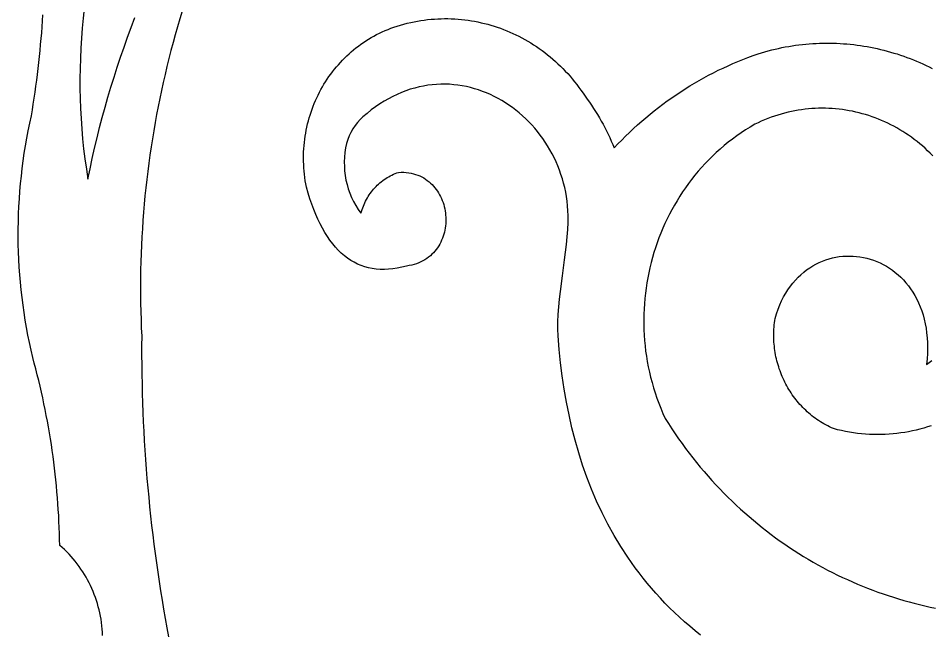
# Model space of a CAD drawing. Extents: x -425 to 425, y -1100 to 1100.
# Drawn here: x -97 to 89.3, y -433.5 to -307.8 of the extents above; entities that cross this region are included whole.
import ezdxf

# ---------------------------------------------------------------- set-up
doc = ezdxf.new("R2010")
doc.units = 0
doc.layers.add('LAYER_1', color=18, linetype='CONTINUOUS')

msp = doc.modelspace()

# ---------------------------------------------------------------- linework, layer by layer
at = {"layer": 'LAYER_1'}
for points in [[(-79.81, -433.71), (-79.84, -433.04), (-79.89, -432.37), (-79.96, -431.71), (-80.04, -431.05), (-80.14, -430.39), (-80.26, -429.74), (-80.39, -429.09), (-80.54, -428.45), (-80.7, -427.81), (-80.88, -427.18), (-81.08, -426.55), (-81.29, -425.93), (-81.52, -425.31), (-81.76, -424.71), (-82.02, -424.11), (-82.29, -423.51), (-82.58, -422.93), (-82.88, -422.35), (-83.19, -421.78), (-83.53, -421.22), (-83.87, -420.67), (-84.23, -420.13), (-84.6, -419.6), (-84.99, -419.08), (-85.39, -418.56), (-85.8, -418.06), (-86.23, -417.57), (-86.67, -417.09), (-87.13, -416.63), (-87.59, -416.17), (-88.07, -415.73), (-88.56, -415.3), (-88.59, -414.08), (-88.62, -412.86), (-88.67, -411.65), (-88.72, -410.43), (-88.78, -409.22), (-88.86, -408.01), (-88.94, -406.8), (-89.03, -405.59), (-89.13, -404.38), (-89.24, -403.17), (-89.36, -401.96), (-89.49, -400.75), (-89.63, -399.55), (-89.78, -398.34), (-89.94, -397.14), (-90.11, -395.94), (-90.28, -394.74), (-90.47, -393.54), (-90.67, -392.34), (-90.87, -391.15), (-91.09, -389.96), (-91.31, -388.77), (-91.55, -387.58), (-91.79, -386.39), (-92.04, -385.2), (-92.31, -384.02), (-92.58, -382.84), (-92.86, -381.66), (-93.15, -380.48), (-93.45, -379.31), (-93.76, -378.14), (-94.08, -376.97), (-94.43, -375.45), (-94.76, -373.92), (-95.06, -372.4), (-95.35, -370.87), (-95.61, -369.34), (-95.85, -367.8), (-96.06, -366.26), (-96.26, -364.72), (-96.43, -363.18), (-96.59, -361.63), (-96.72, -360.08), (-96.82, -358.53), (-96.91, -356.99), (-96.97, -355.43), (-97.02, -353.88), (-97.04, -352.33), (-97.03, -350.78), (-97.01, -349.23), (-96.96, -347.68), (-96.9, -346.13), (-96.81, -344.58), (-96.69, -343.03), (-96.56, -341.48), (-96.4, -339.94), (-96.23, -338.39), (-96.03, -336.85), (-95.8, -335.31), (-95.56, -333.77), (-95.29, -332.24), (-95.01, -330.71), (-94.7, -329.18), (-94.36, -327.66), (-94.16, -326.46), (-93.97, -325.25), (-93.78, -324.04), (-93.6, -322.83), (-93.43, -321.62), (-93.27, -320.41), (-93.11, -319.2), (-92.97, -317.98), (-92.83, -316.77), (-92.7, -315.55), (-92.57, -314.34), (-92.46, -313.12), (-92.35, -311.9), (-92.25, -310.69), (-92.16, -309.47), (-92.08, -308.25), (-92, -307.03)], [(-83.56, -305.73), (-83.77, -307.76), (-83.96, -309.8), (-84.11, -311.84), (-84.24, -313.88), (-84.34, -315.93), (-84.4, -317.97), (-84.43, -320.02), (-84.43, -322.07), (-84.39, -324.12), (-84.32, -326.17), (-84.22, -328.23), (-84.08, -330.28), (-83.9, -332.34), (-83.68, -334.39), (-83.43, -336.45), (-83.13, -338.51), (-82.8, -340.57), (-82.37, -338.46), (-81.92, -336.35), (-81.44, -334.25), (-80.94, -332.15), (-80.42, -330.07), (-79.88, -327.99), (-79.31, -325.91), (-78.72, -323.85), (-78.11, -321.79), (-77.47, -319.74), (-76.82, -317.7), (-76.14, -315.67), (-75.44, -313.64), (-74.72, -311.63), (-73.97, -309.62), (-73.21, -307.62)], [(-63.57, -306.3), (-64.06, -307.9), (-64.53, -309.5), (-64.99, -311.11), (-65.43, -312.72), (-65.86, -314.34), (-66.28, -315.96), (-66.68, -317.58), (-67.07, -319.21), (-67.44, -320.84), (-67.8, -322.47), (-68.15, -324.11), (-68.48, -325.75), (-68.79, -327.39), (-69.1, -329.04), (-69.38, -330.69), (-69.66, -332.34), (-69.91, -334), (-70.16, -335.66), (-70.39, -337.32), (-70.6, -338.99), (-70.8, -340.65), (-70.99, -342.32), (-71.16, -343.99), (-71.32, -345.66), (-71.46, -347.34), (-71.59, -349.02), (-71.7, -350.7), (-71.8, -352.38), (-71.88, -354.06), (-71.95, -355.74), (-72.01, -357.43), (-72.05, -359.11), (-72.07, -360.8), (-72.08, -362.49), (-72.08, -364.18), (-72.06, -365.87), (-72.02, -367.56), (-71.97, -369.25), (-71.91, -370.94), (-71.83, -372.63), (-71.84, -374.58), (-71.84, -376.52), (-71.82, -378.47), (-71.8, -380.41), (-71.76, -382.35), (-71.72, -384.29), (-71.66, -386.22), (-71.58, -388.16), (-71.5, -390.09), (-71.4, -392.03), (-71.3, -393.96), (-71.18, -395.89), (-71.05, -397.81), (-70.9, -399.74), (-70.75, -401.66), (-70.58, -403.58), (-70.4, -405.5), (-70.21, -407.41), (-70.01, -409.33), (-69.8, -411.24), (-69.57, -413.15), (-69.34, -415.06), (-69.09, -416.96), (-68.83, -418.86), (-68.56, -420.76), (-68.27, -422.66), (-67.98, -424.55), (-67.67, -426.45), (-67.36, -428.33), (-67.03, -430.22), (-66.69, -432.1), (-66.34, -433.98)], [(42.25, -433.63), (41.14, -432.73), (40.06, -431.82), (39, -430.9), (37.96, -429.96), (36.95, -429.01), (35.96, -428.05), (35, -427.07), (34.07, -426.08), (33.15, -425.08), (32.26, -424.06), (31.39, -423.04), (30.55, -422), (29.73, -420.94), (28.93, -419.88), (27.4, -417.72), (25.96, -415.51), (24.61, -413.26), (23.34, -410.97), (22.15, -408.63), (21.04, -406.26), (20.02, -403.85), (19.07, -401.41), (18.19, -398.93), (17.39, -396.42), (16.66, -393.87), (16, -391.3), (15.41, -388.7), (14.88, -386.07), (14.42, -383.42), (14.03, -380.74), (13.69, -378.04), (13.41, -375.32), (13.2, -372.58), (13.14, -371.17), (13.14, -369.7), (13.21, -368.2), (13.32, -366.66), (13.47, -365.09), (13.66, -363.5), (14.08, -360.29), (14.52, -357.07), (14.91, -353.91), (15.06, -352.37), (15.17, -350.87), (15.23, -349.4), (15.24, -347.98), (15.2, -347.01), (15.13, -346.05), (15.03, -345.1), (14.89, -344.15), (14.73, -343.22), (14.53, -342.3), (14.31, -341.38), (14.05, -340.49), (13.77, -339.6), (13.46, -338.73), (13.12, -337.87), (12.76, -337.02), (12.37, -336.19), (11.96, -335.38), (11.52, -334.58), (11.05, -333.8), (10.57, -333.04), (10.06, -332.3), (9.53, -331.57), (8.98, -330.86), (8.4, -330.18), (7.81, -329.51), (7.2, -328.87), (6.57, -328.24), (5.92, -327.64), (5.25, -327.06), (4.57, -326.51), (3.87, -325.98), (3.15, -325.47), (2.42, -324.99), (1.68, -324.53), (0.92, -324.11), (0.15, -323.7), (-0.63, -323.33), (-1.43, -322.98), (-2.23, -322.67), (-3.05, -322.38), (-3.87, -322.12), (-4.71, -321.89), (-5.55, -321.7), (-6.4, -321.53), (-7.26, -321.4), (-8.13, -321.3), (-9, -321.23), (-9.88, -321.2), (-10.76, -321.21), (-11.64, -321.24), (-12.53, -321.32), (-13.42, -321.43), (-14.31, -321.58), (-15.21, -321.76), (-16.1, -321.99), (-17, -322.25), (-17.89, -322.55), (-18.79, -322.9), (-19.68, -323.28), (-20.57, -323.7), (-21.46, -324.17), (-22.34, -324.68), (-23.22, -325.23), (-24.09, -325.82), (-24.96, -326.46), (-25.82, -327.15), (-26.68, -327.88), (-27.25, -328.42), (-27.79, -329.01), (-28.28, -329.65), (-28.73, -330.32), (-29.14, -331.03), (-29.49, -331.76), (-29.77, -332.52), (-30, -333.29), (-30.19, -334.22), (-30.34, -335.16), (-30.43, -336.1), (-30.47, -337.04), (-30.46, -337.97), (-30.4, -338.91), (-30.29, -339.84), (-30.13, -340.76), (-29.91, -341.66), (-29.65, -342.56), (-29.34, -343.44), (-28.98, -344.3), (-28.57, -345.15), (-28.11, -345.97), (-27.61, -346.76), (-27.06, -347.53), (-26.95, -347.16), (-26.84, -346.8), (-26.71, -346.44), (-26.58, -346.09), (-26.44, -345.74), (-26.28, -345.4), (-26.12, -345.06), (-25.94, -344.74), (-25.76, -344.41), (-25.57, -344.1), (-25.37, -343.79), (-25.16, -343.48), (-24.94, -343.19), (-24.71, -342.9), (-24.48, -342.62), (-24.24, -342.35), (-23.98, -342.08), (-23.73, -341.82), (-23.46, -341.58), (-23.19, -341.33), (-22.91, -341.1), (-22.62, -340.88), (-22.32, -340.67), (-22.02, -340.46), (-21.72, -340.27), (-21.4, -340.08), (-21.08, -339.91), (-20.76, -339.74), (-20.43, -339.59), (-20.09, -339.44), (-19.75, -339.31), (-19.4, -339.19), (-18.86, -339.17), (-18.33, -339.18), (-17.81, -339.22), (-17.31, -339.28), (-16.83, -339.36), (-16.36, -339.47), (-15.91, -339.61), (-15.47, -339.76), (-15.05, -339.93), (-14.64, -340.13), (-14.25, -340.34), (-13.88, -340.58), (-13.52, -340.83), (-13.17, -341.1), (-12.85, -341.38), (-12.53, -341.68), (-12.24, -342), (-11.96, -342.33), (-11.7, -342.67), (-11.45, -343.02), (-11.22, -343.39), (-11, -343.76), (-10.81, -344.15), (-10.63, -344.54), (-10.46, -344.95), (-10.31, -345.36), (-10.18, -345.77), (-10.07, -346.19), (-9.97, -346.62), (-9.89, -347.05), (-9.83, -347.49), (-9.78, -347.92), (-9.76, -348.36), (-9.74, -348.8), (-9.75, -349.24), (-9.77, -349.68), (-9.81, -350.11), (-9.87, -350.55), (-9.95, -350.98), (-10.04, -351.4), (-10.15, -351.83), (-10.28, -352.24), (-10.43, -352.65), (-10.59, -353.05), (-10.78, -353.45), (-10.98, -353.83), (-11.2, -354.21), (-11.43, -354.57), (-11.69, -354.93), (-11.96, -355.27), (-12.26, -355.6), (-12.57, -355.91), (-12.9, -356.21), (-13.25, -356.49), (-13.61, -356.76), (-14, -357.01), (-14.4, -357.24), (-14.83, -357.46), (-15.27, -357.65), (-15.73, -357.83), (-16.21, -357.98), (-16.71, -358.11), (-17.23, -358.22), (-17.77, -358.3), (-18.71, -358.55), (-19.64, -358.74), (-20.54, -358.88), (-21.42, -358.97), (-22.29, -359.01), (-23.13, -359), (-23.95, -358.94), (-24.75, -358.83), (-25.54, -358.67), (-26.3, -358.46), (-27.04, -358.2), (-27.76, -357.9), (-28.47, -357.55), (-29.15, -357.15), (-29.81, -356.7), (-30.46, -356.21), (-31.08, -355.67), (-31.69, -355.08), (-32.28, -354.45), (-32.84, -353.77), (-33.39, -353.05), (-33.92, -352.28), (-34.43, -351.47), (-34.92, -350.61), (-35.4, -349.71), (-35.85, -348.77), (-36.29, -347.78), (-36.7, -346.75), (-37.1, -345.68), (-37.48, -344.57), (-37.84, -343.42), (-38.19, -342.22), (-38.31, -341.56), (-38.43, -340.9), (-38.52, -340.24), (-38.61, -339.59), (-38.67, -338.93), (-38.73, -338.27), (-38.76, -337.62), (-38.79, -336.96), (-38.79, -336.31), (-38.79, -335.66), (-38.77, -335.02), (-38.73, -334.37), (-38.68, -333.73), (-38.62, -333.09), (-38.54, -332.45), (-38.45, -331.82), (-38.35, -331.19), (-38.23, -330.56), (-38.1, -329.94), (-37.96, -329.32), (-37.8, -328.71), (-37.63, -328.1), (-37.45, -327.5), (-37.25, -326.9), (-37.04, -326.3), (-36.82, -325.71), (-36.59, -325.13), (-36.34, -324.55), (-36.08, -323.98), (-35.81, -323.42), (-35.53, -322.86), (-35.24, -322.31), (-34.93, -321.77), (-34.62, -321.23), (-34.29, -320.7), (-33.95, -320.18), (-33.6, -319.66), (-33.24, -319.16), (-32.86, -318.66), (-32.48, -318.17), (-32.09, -317.69), (-31.68, -317.22), (-31.27, -316.76), (-30.84, -316.31), (-30.4, -315.86), (-29.96, -315.43), (-29.5, -315.01), (-29.04, -314.59), (-28.56, -314.19), (-28.08, -313.8), (-27.58, -313.42), (-27.08, -313.05), (-26.56, -312.69), (-26.04, -312.34), (-25.51, -312.01), (-24.97, -311.69), (-24.42, -311.38), (-23.86, -311.08), (-23.29, -310.79), (-22.72, -310.52), (-22.14, -310.26), (-21.54, -310.02), (-20.94, -309.78), (-20.34, -309.57), (-19.65, -309.34), (-18.97, -309.14), (-18.28, -308.95), (-17.6, -308.77), (-16.91, -308.61), (-16.22, -308.46), (-15.53, -308.33), (-14.83, -308.22), (-14.14, -308.12), (-13.45, -308.03), (-12.76, -307.96), (-12.07, -307.91), (-11.38, -307.87), (-10.69, -307.84), (-10, -307.83), (-9.31, -307.83), (-8.62, -307.85), (-7.93, -307.88), (-7.25, -307.93), (-6.57, -307.99), (-5.88, -308.07), (-5.21, -308.15), (-4.53, -308.26), (-3.86, -308.37), (-3.19, -308.5), (-2.52, -308.65), (-1.85, -308.81), (-1.19, -308.98), (-0.53, -309.16), (0.12, -309.36), (0.77, -309.58), (1.41, -309.8), (2.06, -310.04), (2.69, -310.29), (3.32, -310.56), (3.95, -310.84), (4.57, -311.13), (5.19, -311.43), (5.8, -311.75), (6.41, -312.08), (7, -312.42), (7.6, -312.78), (8.18, -313.15), (8.76, -313.53), (9.34, -313.92), (9.9, -314.33), (10.46, -314.75), (11.01, -315.18), (11.56, -315.62), (12.09, -316.07), (12.62, -316.54), (13.14, -317.02), (13.66, -317.51), (14.16, -318.01), (14.65, -318.52), (15.14, -319.05), (15.62, -319.59), (16.08, -320.13), (16.54, -320.69), (16.99, -321.27), (17.43, -321.85), (17.85, -322.44), (18.27, -323.05), (18.68, -323.66), (19.13, -324.27), (19.57, -324.88), (20.01, -325.5), (20.43, -326.13), (20.84, -326.77), (21.24, -327.41), (21.62, -328.06), (22, -328.72), (22.37, -329.39), (22.72, -330.06), (23.07, -330.74), (23.4, -331.42), (23.72, -332.11), (24.03, -332.81), (24.33, -333.51), (24.62, -334.22), (25.39, -333.4), (26.17, -332.6), (26.97, -331.8), (27.77, -331.03), (28.59, -330.26), (29.42, -329.51), (30.25, -328.77), (31.1, -328.04), (31.95, -327.33), (32.82, -326.63), (33.7, -325.95), (34.58, -325.28), (35.48, -324.63), (36.38, -323.98), (37.29, -323.36), (38.22, -322.74), (39.15, -322.15), (40.08, -321.56), (41.03, -320.99), (41.99, -320.44), (42.95, -319.9), (43.92, -319.38), (44.9, -318.87), (45.89, -318.37), (46.88, -317.9), (47.88, -317.43), (48.89, -316.99), (49.9, -316.55), (50.93, -316.14), (51.95, -315.74), (52.99, -315.35), (54.03, -314.99), (54.72, -314.78), (55.41, -314.58), (56.1, -314.39), (56.79, -314.21), (57.48, -314.04), (58.17, -313.89), (58.87, -313.74), (59.56, -313.61), (60.26, -313.48), (60.96, -313.37), (61.66, -313.27), (62.36, -313.18), (63.06, -313.09), (63.76, -313.02), (64.46, -312.96), (65.16, -312.91), (65.86, -312.87), (66.56, -312.85), (67.26, -312.83), (67.96, -312.82), (68.66, -312.82), (69.35, -312.84), (70.05, -312.86), (70.75, -312.89), (71.45, -312.94), (72.14, -312.99), (72.84, -313.06), (73.53, -313.13), (74.23, -313.22), (74.92, -313.31), (75.61, -313.42), (76.3, -313.54), (76.98, -313.66), (77.67, -313.8), (78.35, -313.95), (79.03, -314.11), (79.71, -314.27), (80.39, -314.45), (81.06, -314.64), (81.73, -314.84), (82.4, -315.04), (83.07, -315.26), (83.74, -315.49), (84.4, -315.73), (85.06, -315.98), (85.71, -316.23), (86.36, -316.5), (87.01, -316.78), (87.66, -317.07), (88.3, -317.37), (88.94, -317.67), (89.57, -317.99)], [(89.66, -335.8), (89.15, -335.28), (88.63, -334.78), (88.1, -334.29), (87.56, -333.81), (87.02, -333.35), (86.46, -332.9), (85.9, -332.46), (85.32, -332.04), (84.74, -331.63), (84.16, -331.24), (83.56, -330.85), (82.96, -330.49), (82.35, -330.14), (81.74, -329.8), (81.12, -329.48), (80.49, -329.17), (79.86, -328.87), (79.22, -328.59), (78.58, -328.33), (77.93, -328.08), (77.28, -327.84), (76.62, -327.62), (75.96, -327.41), (75.29, -327.22), (74.62, -327.05), (73.95, -326.88), (73.27, -326.74), (72.59, -326.61), (71.91, -326.49), (71.22, -326.39), (70.54, -326.31), (69.85, -326.24), (69.16, -326.18), (68.47, -326.14), (67.77, -326.12), (67.08, -326.12), (66.38, -326.12), (65.69, -326.15), (64.99, -326.19), (64.29, -326.25), (63.6, -326.32), (62.9, -326.41), (62.2, -326.51), (61.51, -326.64), (60.82, -326.77), (60.13, -326.93), (59.44, -327.1), (58.75, -327.29), (58.06, -327.49), (57.38, -327.71), (56.7, -327.95), (56.02, -328.2), (55.34, -328.47), (54.67, -328.76), (54, -329.07), (53.34, -329.39), (52.39, -329.95), (51.46, -330.53), (50.55, -331.13), (49.66, -331.75), (48.79, -332.39), (47.93, -333.05), (47.1, -333.73), (46.28, -334.43), (45.48, -335.15), (44.71, -335.88), (43.95, -336.63), (43.21, -337.4), (42.49, -338.18), (41.79, -338.98), (41.11, -339.79), (40.45, -340.62), (39.81, -341.47), (39.19, -342.33), (38.6, -343.2), (38.02, -344.08), (37.46, -344.98), (36.92, -345.89), (36.41, -346.81), (35.92, -347.75), (35.44, -348.69), (34.99, -349.64), (34.56, -350.61), (34.15, -351.58), (33.77, -352.57), (33.4, -353.56), (33.06, -354.56), (32.74, -355.57), (32.44, -356.59), (32.17, -357.61), (31.92, -358.64), (31.69, -359.67), (31.48, -360.72), (31.3, -361.76), (31.14, -362.82), (31, -363.87), (30.89, -364.93), (30.79, -366), (30.73, -367.06), (30.69, -368.13), (30.67, -369.2), (30.67, -370.28), (30.7, -371.35), (30.76, -372.43), (30.83, -373.5), (30.94, -374.58), (31.06, -375.66), (31.22, -376.73), (31.39, -377.81), (31.6, -378.88), (31.83, -379.95), (32.08, -381.01), (32.36, -382.08), (32.66, -383.14), (32.99, -384.2), (33.35, -385.25), (33.73, -386.3), (34.14, -387.34), (34.58, -388.37), (35.04, -389.41), (35.71, -390.46), (36.39, -391.5), (37.08, -392.52), (37.78, -393.54), (38.5, -394.54), (39.22, -395.52), (39.96, -396.49), (40.7, -397.45), (41.46, -398.4), (42.22, -399.33), (43, -400.25), (43.79, -401.15), (44.58, -402.04), (45.39, -402.92), (46.2, -403.78), (47.03, -404.63), (47.86, -405.47), (48.7, -406.29), (49.55, -407.1), (50.41, -407.89), (51.28, -408.67), (52.16, -409.44), (53.05, -410.19), (53.94, -410.93), (54.84, -411.65), (55.75, -412.37), (56.67, -413.06), (57.59, -413.75), (58.52, -414.42), (59.46, -415.07), (60.41, -415.71), (61.36, -416.34), (62.32, -416.95), (63.29, -417.55), (64.26, -418.14), (65.24, -418.71), (66.22, -419.26), (67.21, -419.81), (68.21, -420.33), (69.21, -420.85), (70.22, -421.35), (71.24, -421.83), (72.25, -422.3), (73.28, -422.76), (74.31, -423.2), (75.34, -423.63), (76.38, -424.05), (77.42, -424.44), (78.47, -424.83), (79.52, -425.2), (80.58, -425.56), (81.64, -425.9), (82.7, -426.22), (83.77, -426.54), (84.84, -426.83), (85.91, -427.12), (86.99, -427.39), (88.07, -427.64), (89.15, -427.88), (90.24, -428.1)], [(89.36, -390.9), (88.6, -391.14), (87.84, -391.37), (87.07, -391.58), (86.3, -391.77), (85.52, -391.95), (84.74, -392.11), (83.95, -392.24), (83.16, -392.37), (82.37, -392.47), (81.57, -392.55), (80.77, -392.62), (79.97, -392.66), (79.16, -392.69), (78.36, -392.7), (77.55, -392.69), (76.73, -392.66), (75.92, -392.61), (75.11, -392.54), (74.29, -392.45), (73.47, -392.34), (72.66, -392.21), (71.84, -392.06), (71.02, -391.89), (70.21, -391.7), (69.39, -391.48), (69, -391.31), (68.61, -391.12), (68.22, -390.93), (67.84, -390.73), (67.47, -390.52), (67.1, -390.3), (66.74, -390.08), (66.38, -389.85), (66.03, -389.61), (65.69, -389.36), (65.35, -389.11), (65.01, -388.85), (64.69, -388.58), (64.36, -388.31), (64.05, -388.03), (63.74, -387.74), (63.44, -387.45), (63.14, -387.15), (62.85, -386.85), (62.57, -386.54), (62.29, -386.22), (62.02, -385.9), (61.76, -385.58), (61.5, -385.24), (61.25, -384.91), (61, -384.56), (60.77, -384.21), (60.54, -383.86), (60.32, -383.5), (60.1, -383.14), (59.89, -382.78), (59.69, -382.41), (59.5, -382.03), (59.31, -381.65), (59.13, -381.27), (58.96, -380.88), (58.8, -380.49), (58.64, -380.1), (58.49, -379.7), (58.35, -379.3), (58.22, -378.89), (58.09, -378.48), (57.98, -378.07), (57.87, -377.66), (57.77, -377.24), (57.67, -376.82), (57.59, -376.4), (57.51, -375.98), (57.45, -375.55), (57.39, -375.12), (57.34, -374.69), (57.29, -374.26), (57.26, -373.83), (57.24, -373.39), (57.22, -372.96), (57.21, -372.52), (57.21, -372.08), (57.22, -371.64), (57.24, -371.2), (57.27, -370.75), (57.31, -370.31), (57.36, -369.87), (57.41, -369.42), (57.48, -368.98), (57.77, -368.03), (58.09, -367.12), (58.44, -366.24), (58.82, -365.41), (59.23, -364.61), (59.66, -363.85), (60.12, -363.13), (60.6, -362.44), (61.11, -361.79), (61.63, -361.18), (62.18, -360.61), (62.75, -360.07), (63.33, -359.56), (63.93, -359.1), (64.55, -358.67), (65.18, -358.27), (65.82, -357.91), (66.48, -357.59), (67.14, -357.3), (67.82, -357.05), (68.5, -356.83), (69.19, -356.65), (69.89, -356.5), (70.59, -356.39), (71.29, -356.31), (72, -356.27), (72.71, -356.26), (73.41, -356.28), (74.12, -356.34), (74.82, -356.43), (75.52, -356.55), (76.21, -356.71), (76.9, -356.9), (77.58, -357.13), (78.25, -357.38), (78.91, -357.67), (79.56, -357.99), (80.2, -358.35), (80.82, -358.73), (81.43, -359.15), (82.02, -359.6), (82.59, -360.08), (83.15, -360.6), (83.69, -361.14), (84.2, -361.72), (84.69, -362.33), (85.16, -362.96), (85.61, -363.63), (86.03, -364.33), (86.42, -365.06), (86.78, -365.82), (87.12, -366.61), (87.42, -367.43), (87.69, -368.28), (87.93, -369.16), (88.13, -370.07), (88.3, -371.01), (88.43, -371.97), (88.53, -372.97), (88.58, -373.99), (88.59, -375.05), (88.57, -376.13), (88.5, -377.24), (88.38, -378.38), (88.95, -377.97), (89.5, -377.56)]]:
    msp.add_lwpolyline(points, dxfattribs=at)

doc.saveas('drawing.dxf')
